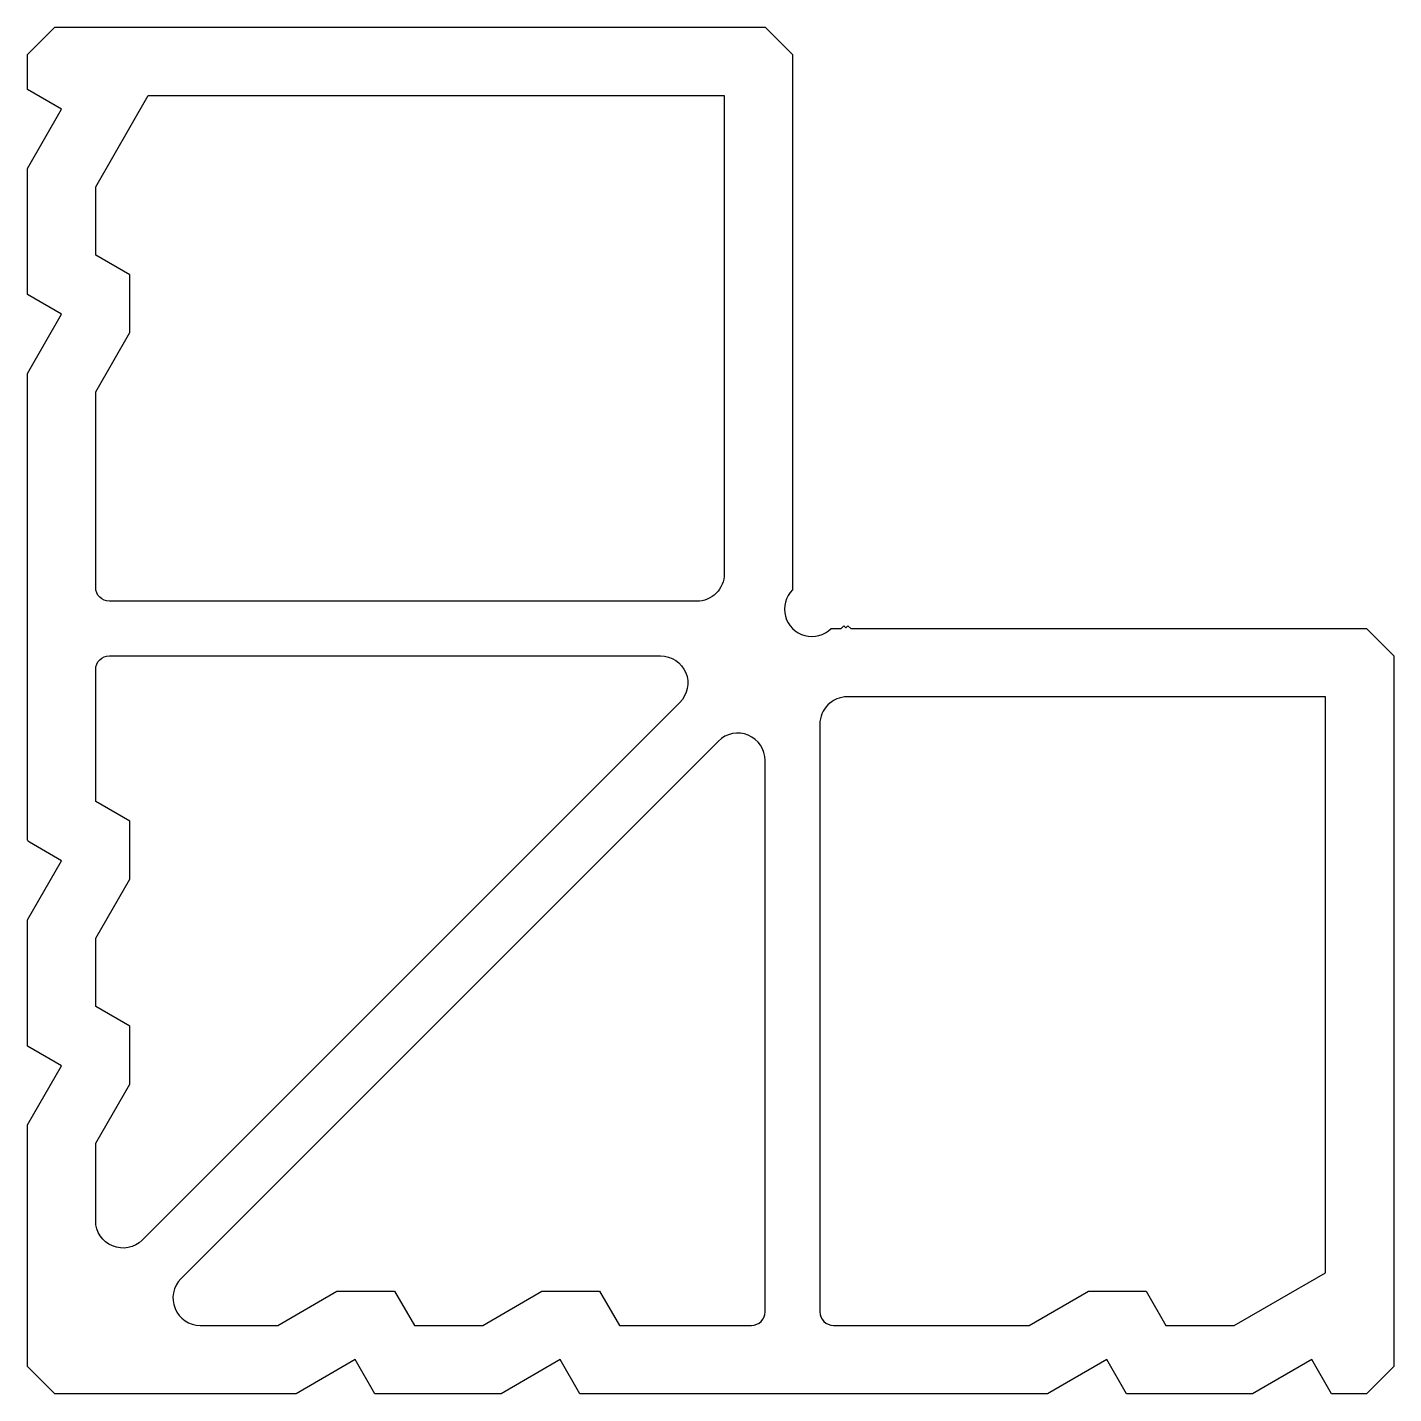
# Model space of a CAD drawing. Extents: x 1147 to 1247, y -160 to -60.
import ezdxf

# ---------------------------------------------------------------- set-up
doc = ezdxf.new("R2010")
doc.units = 0
doc.header["$LTSCALE"] = 15
doc.layers.get('0').update_dxf_attribs({"linetype": 'CONTINUOUS'})

msp = doc.modelspace()

# ---------------------------------------------------------------- linework, layer by layer
msp.add_lwpolyline([(1202.95, -100.7, 1), (1205.78, -103.53), (1206.51, -103.53), (1206.71, -103.33), (1206.86, -103.48), (1207.01, -103.33), (1207.21, -103.53), (1244.95, -103.53), (1246.95, -105.53), (1246.95, -157.53), (1244.95, -159.53), (1242.39, -159.53), (1240.95, -157.03), (1236.62, -159.53), (1227.39, -159.53), (1225.95, -157.03), (1221.62, -159.53), (1187.39, -159.53), (1185.95, -157.03), (1181.62, -159.53), (1172.39, -159.53), (1170.95, -157.03), (1166.62, -159.53), (1148.95, -159.53), (1146.95, -157.53), (1146.95, -139.86), (1149.45, -135.53), (1146.95, -134.09), (1146.95, -124.86), (1149.45, -120.53), (1147.1, -119.17, -0.267949), (1146.95, -118.91), (1146.95, -84.86), (1149.45, -80.53), (1146.95, -79.09), (1146.95, -69.86), (1149.45, -65.53), (1146.95, -64.09), (1146.95, -61.53), (1148.95, -59.53), (1200.95, -59.53), (1202.95, -61.53), (1202.95, -100.7)], format="xyb")
for points in [[(1151.95, -86.2), (1154.45, -81.87), (1154.45, -77.64), (1151.95, -76.2), (1151.95, -71.2), (1155.8, -64.53), (1197.95, -64.53), (1197.95, -99.53, -0.414214), (1195.95, -101.53), (1152.95, -101.53, -0.414214), (1151.95, -100.53)], [(1154.45, -132.64), (1151.95, -131.2), (1151.95, -126.2), (1154.45, -121.87), (1154.45, -117.64), (1151.95, -116.2), (1151.95, -106.53, -0.414214), (1152.95, -105.53), (1193.29, -105.53, -0.668179), (1194.7, -108.94), (1155.36, -148.29, -0.668179), (1151.95, -146.87), (1151.95, -141.2), (1154.45, -136.87)], [(1220.28, -154.53), (1224.61, -152.03), (1228.83, -152.03), (1230.28, -154.53), (1235.28, -154.53), (1241.95, -150.68), (1241.95, -108.53), (1206.95, -108.53, 0.414214), (1204.95, -110.53), (1204.95, -153.53, 0.414214), (1205.95, -154.53)], [(1173.83, -152.03), (1175.28, -154.53), (1180.28, -154.53), (1184.61, -152.03), (1188.83, -152.03), (1190.28, -154.53), (1199.95, -154.53, 0.414214), (1200.95, -153.53), (1200.95, -113.19, 0.668179), (1197.53, -111.77), (1158.19, -151.12, 0.668179), (1159.6, -154.53), (1165.28, -154.53), (1169.61, -152.03)]]:
    msp.add_lwpolyline(points, format="xyb", close=True)

doc.saveas('drawing.dxf')
